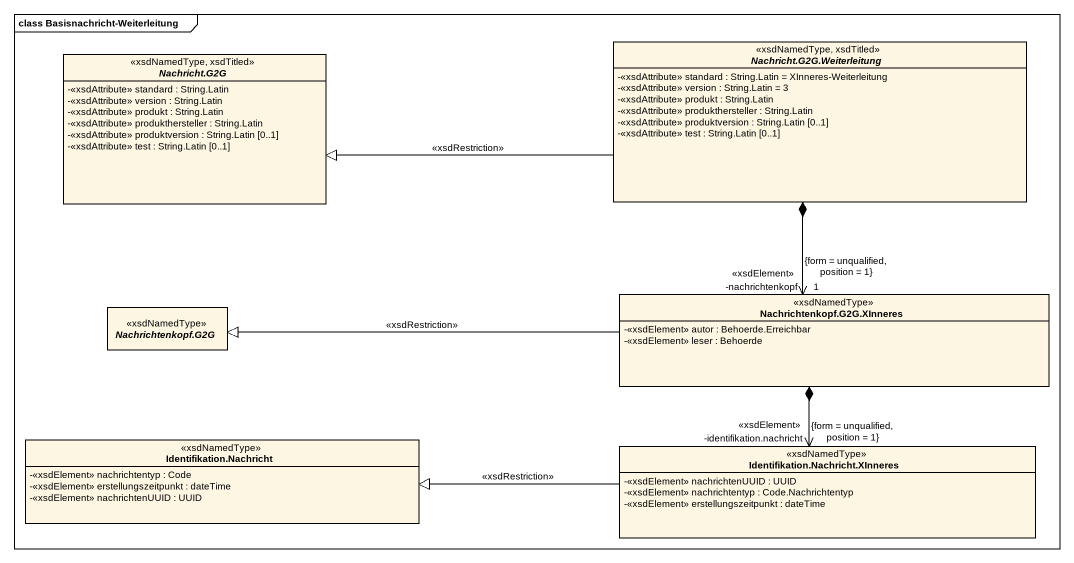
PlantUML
@startuml
mainframe class Basisnachricht-Weiterleitung
hide circle
hide empty members
skinparam classAttributeIconSize 0
abstract class "Nachricht.G2G" as Nachricht_G2G <<xsdNamedType, xsdTitled>> {
  -<<xsdAttribute>> standard : String.Latin
  -<<xsdAttribute>> version : String.Latin
  -<<xsdAttribute>> produkt : String.Latin
  -<<xsdAttribute>> produkthersteller : String.Latin
  -<<xsdAttribute>> produktversion : String.Latin [0..1]
  -<<xsdAttribute>> test : String.Latin [0..1]
}
abstract class "Nachricht.G2G.Weiterleitung" as Nachricht_G2G_Weiterleitung <<xsdNamedType, xsdTitled>> {
  -<<xsdAttribute>> standard : String.Latin = XInneres-Weiterleitung
  -<<xsdAttribute>> version : String.Latin = 3
  -<<xsdAttribute>> produkt : String.Latin
  -<<xsdAttribute>> produkthersteller : String.Latin
  -<<xsdAttribute>> produktversion : String.Latin [0..1]
  -<<xsdAttribute>> test : String.Latin [0..1]
}
abstract class "Nachrichtenkopf.G2G" as Nachrichtenkopf_G2G <<xsdNamedType>>
class "Nachrichtenkopf.G2G.XInneres" as Nachrichtenkopf_G2G_XInneres <<xsdNamedType>> {
  -<<xsdElement>> autor : Behoerde.Erreichbar
  -<<xsdElement>> leser : Behoerde
}
class "Identifikation.Nachricht" as Identifikation_Nachricht <<xsdNamedType>> {
  -<<xsdElement>> nachrichtentyp : Code
  -<<xsdElement>> erstellungszeitpunkt : dateTime
  -<<xsdElement>> nachrichtenUUID : UUID
}
class "Identifikation.Nachricht.XInneres" as Identifikation_Nachricht_2 <<xsdNamedType>> {
  -<<xsdElement>> nachrichtenUUID : UUID
  -<<xsdElement>> nachrichtentyp : Code.Nachrichtentyp
  -<<xsdElement>> erstellungszeitpunkt : dateTime
}
Nachricht_G2G_Weiterleitung -left-|> Nachricht_G2G : <<xsdRestriction>>
Nachrichtenkopf_G2G_XInneres "-nachrichtenkopf\n<<xsdElement>>\n1\n{form = unqualified, position = 1}" <-up-* Nachricht_G2G_Weiterleitung
Nachrichtenkopf_G2G_XInneres -left-|> Nachrichtenkopf_G2G : <<xsdRestriction>>
Identifikation_Nachricht_2 "-identifikation.nachricht\n<<xsdElement>>\n{form = unqualified, position = 1}" <-up-* Nachrichtenkopf_G2G_XInneres
Identifikation_Nachricht_2 -left-|> Identifikation_Nachricht : <<xsdRestriction>>
@enduml
